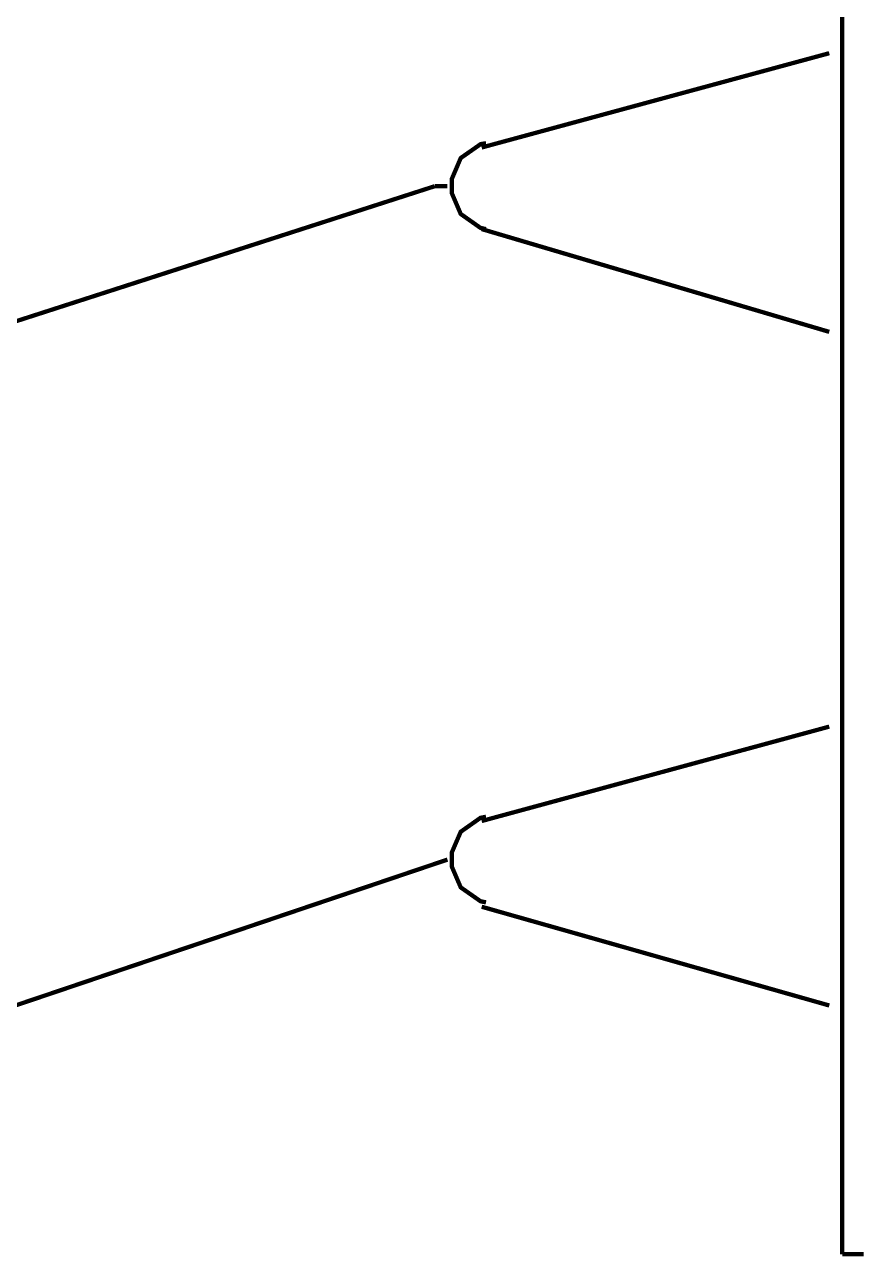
# Model space of a CAD drawing. Extents: x 0 to 210, y 0 to 297.
# Drawn here: x 103.88 to 112.16, y 232.64 to 244.82 of the extents above; entities that cross this region are included whole.
import ezdxf

# ---------------------------------------------------------------- set-up
doc = ezdxf.new("R2010")
doc.units = 0
doc.header["$MEASUREMENT"] = 0
doc.layers.add('C00-00-00-BLACK', color=7, linetype='Continuous')
doc.layers.add('CFF-00-00', color=1, linetype='Continuous')

msp = doc.modelspace()

# ---------------------------------------------------------------- linework, layer by layer
at = {"layer": 'C00-00-00-BLACK', "const_width": 0.0423}
for points in [[(111.967, 253.137), (111.967, 232.664)], [(111.839, 244.533), (108.402, 243.601)], [(108.445, 243.644), (108.391, 243.634), (108.195, 243.497), (108.106, 243.289), (108.106, 243.218), (108.106, 243.151), (108.195, 242.944), (108.391, 242.806), (108.445, 242.795)], [(108.064, 243.218), (107.936, 243.218)], [(108.402, 242.795), (111.839, 241.779)], [(111.839, 237.878), (108.402, 236.945)], [(108.445, 236.987), (108.391, 236.977), (108.195, 236.839), (108.106, 236.633), (108.106, 236.564), (108.106, 236.496), (108.195, 236.289), (108.391, 236.152), (108.445, 236.141)], [(108.402, 236.098), (111.839, 235.122)], [(111.967, 232.664), (112.178, 232.664)]]:
    msp.add_lwpolyline(points, dxfattribs=at)
at = {"layer": 'CFF-00-00', "const_width": 0.0423}
for points in [[(107.936, 243.218), (101.362, 241.099)], [(108.064, 236.564), (101.661, 234.403)]]:
    msp.add_lwpolyline(points, dxfattribs=at)

doc.saveas('drawing.dxf')
